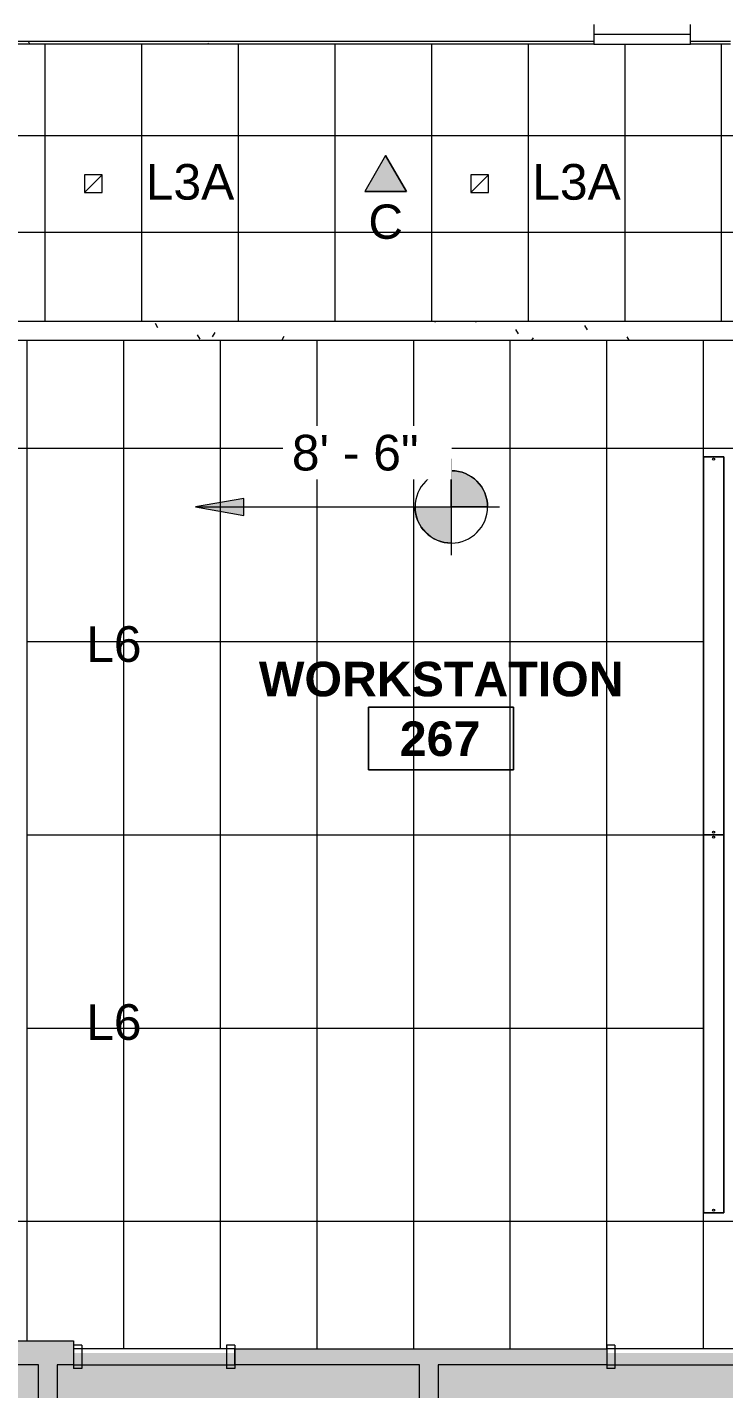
# Model space of a CAD drawing. Header units: inches. Extents: x 389 to 3083, y 11893 to 13691.
# Drawn here: x 1166.3 to 1339.3, y 12990.2 to 13328.3 of the extents above; entities that cross this region are included whole.
import ezdxf

# ---------------------------------------------------------------- set-up
doc = ezdxf.new("R2010")
doc.units = ezdxf.units.IN
doc.header["$MEASUREMENT"] = 0
for name, color, linetype, lineweight in [('X2$0$A-ANNO-NOTE', 131, 'Continuous', 9), ('X2$0$A-AREA-IDEN', 2, 'Continuous', 9), ('X2$0$A-CLNG', 13, 'Continuous', 13), ('X2$0$A-CLNG-PATT', 13, 'Continuous', 13), ('X2$0$A-DETL-GENF', 92, 'Continuous', 9), ('X2$0$A-DOOR', 31, 'Continuous', 13), ('X2$0$A-DOOR-FRAM', 31, 'Continuous', 20), ('X2$0$A-GLAZ', 151, 'Continuous', 13), ('X2$0$A-WALL', 113, 'Continuous', 13), ('X2$0$A-WALL-PATT', 111, 'Continuous', 13), ('X2$0$E-LITE-EQPM', 33, 'Continuous', 9), ('X2$0$E-LITE-EQPM-IDEN', 33, 'Continuous', 9), ('X2$0$G-ANNO-DIMS', 111, 'Continuous', 9), ('X2$0$I-WALL', 2, 'Continuous', 9)]:
    doc.layers.add(name, color=color, linetype=linetype, lineweight=lineweight)
doc.styles.add('X2$0$Arial_3', font='arial.ttf', dxfattribs={"height": 8.85179640718562})
doc.styles.add('X2$0$Swis721 Lt BT', font='swissl.ttf', dxfattribs={"height": 8.51463790446841})
doc.styles.add('X2$0$Swis721 Lt BT_B', font='', dxfattribs={"height": 8.583975346687202})
doc.styles.get('X2$0$Swis721 Lt BT_B').set_extended_font_data('Swis721 Lt BT', bold=True)
pattern_1 = [(0, (-24941.60159030255, 0), (30.72, 7.68), [1.267, -21.773, 1.267, -21.773, -122.88]), (0, (-24941.60159030255, 0), (30.72, 7.68), [-46.08, 1.267, -44.813, 1.267, -21.773, -53.76]), (0, (-24941.60159030255, 0), (30.72, 7.68), [-115.2, 1.267, -14.093, 1.267, -37.133]), (120, (-24930.08159030255, 3.84), (-22.01107510106448, 22.76430040425796), [1.267, -21.773, 1.267, -21.773, -122.88]), (120, (-24930.08159030255, 3.84), (-22.01107510106448, 22.76430040425796), [-46.07999999999998, 1.267, -44.81299999999999, 1.267, -21.773, -53.75999999999998]), (120, (-24930.08159030255, 3.84), (-22.01107510106448, 22.76430040425796), [-115.2, 1.267, -14.093, 1.267, -37.13299999999999]), (240, (-24926.24159030255, 19.2), (-8.708924898935503, -30.44430040425795), [1.267, -21.773, 1.267, -21.773, -122.88]), (240, (-24926.24159030255, 19.2), (-8.708924898935503, -30.44430040425795), [-46.08, 1.267, -44.813, 1.267, -21.773, -53.76]), (240, (-24926.24159030255, 19.2), (-8.708924898935503, -30.44430040425795), [-115.2, 1.267, -14.093, 1.267, -37.133])]

# ---------------------------------------------------------------- blocks, each defined once
blk = doc.blocks.new('X2$0$Frameless opening with glazing - 24_ x 96_-4900874-FIRST FLOOR')
at = {"layer": 'X2$0$A-GLAZ'}
blk.add_line((-13.5000000000001, 0.06250000000124077), (10.49999999999988, 0.06250000000124077), dxfattribs=at)
blk = doc.blocks.new('X2$0$Single Flush - OTJ_SOLIDFLUSH_ALUM-4757540-FIRST FLOOR')
at = {"layer": 'X2$0$A-DOOR-FRAM'}
for p, q in [((-20, -2.875), (-20, 2.875)), ((-20, 2.875), (-18, 2.875)), ((-18, -2.875), (-18, 2.875)), ((18.00000399999999, -2.875), (18.00000399999999, 2.875)), ((18.00000399999999, 2.875), (20.00000399999999, 2.875)), ((20.00000399999999, -2.875), (20.00000399999999, 2.875)), ((-20, -2.875), (-18, -2.875)), ((18.00000399999999, -2.875), (20.00000399999999, -2.875))]:
    blk.add_line(p, q, dxfattribs=at)
blk = doc.blocks.new('X2$0$Lighting-Pendant-Axis-Beam6-Flush-Direct-Acrylic - Lighting-Pendant-Axis-Beam6-Flush-Direct-Acrylic  8_ LENGTH-5206772-FIRST FLOOR')
at = {"layer": 'X2$0$A-DETL-GENF'}
for p, q in [((46.9375, 2.515625), (-46.93749999999999, 2.515625)), ((-46.93749999999999, 2.515625), (-46.93749999999999, -2.515625)), ((-46.93749999999999, 2.515625), (46.9375, 2.515625)), ((-46.93749999999999, -2.515625), (-46.93749999999999, 2.515625)), ((46.9375, -2.515625), (46.9375, 2.515625)), ((46.9375, 2.515625), (46.9375, -2.515625)), ((-46.93749999999999, -2.515625), (46.9375, -2.515625)), ((46.9375, -2.515625), (-46.93749999999999, -2.515625))]:
    blk.add_line(p, q, dxfattribs=at)
for centre in [(-46.31249999999999, -5.657906845628616e-17), (46.31249999999999, -5.657906845628631e-17)]:
    blk.add_circle(centre, 0.25, dxfattribs=at)
blk = doc.blocks.new('X2$0$L-Recessed Square Downlight - 4_  black trim-5264487-FIRST FLOOR')
at = {"layer": 'X2$0$E-LITE-EQPM'}
for p, q in [((-2.187499999999749, -2.18750000000022), (-2.187499999999749, 2.187499999999678)), ((-2.187499999999749, 2.187499999999678), (2.187500000000309, 2.187499999999678)), ((-2.187499999999749, 2.187499999999678), (2.187500000000309, -2.18750000000022)), ((2.187500000000309, 2.187499999999678), (2.187500000000309, -2.18750000000022)), ((2.187500000000309, -2.18750000000022), (-2.187499999999748, -2.18750000000022))]:
    blk.add_line(p, q, dxfattribs=at)
blk = doc.blocks.new('X2$0$Room Tag - Room Name and Number-3379422-FIRST FLOOR')
at = {"layer": 'X2$0$A-AREA-IDEN'}
for p, q in [((-0.1880646717928032, -0.1635729993857746), (-0.1880646717928032, -0.001823739990654245)), ((-0.1880646717928032, -0.001823739990654244), (0.1869353282071967, -0.001823739990654244)), ((0.1869353282071967, -0.001823739990655456), (-0.1880646717928029, -0.001823739990654244)), ((-0.1880646717928029, -0.001823739990654251), (-0.1880646717928032, -0.1635729993857734)), ((0.1869353282071967, -0.001823739990654244), (0.1869353282071967, -0.1635729993857746)), ((0.1869353282071964, -0.1635729993857746), (0.1869353282071967, -0.001823739990655458)), ((0.1869353282071967, -0.1635729993857746), (-0.1880646717928032, -0.1635729993857746)), ((-0.1880646717928032, -0.1635729993857734), (0.1869353282071964, -0.1635729993857746))]:
    blk.add_line(p, q, dxfattribs=at)
blk = doc.blocks.new('X2$0$Spot Elevations - Spot Elevation - Target Filled-49714-FIRST FLOOR')
at = {"layer": 'X2$0$G-ANNO-DIMS'}
h = blk.add_hatch(color=256, dxfattribs=at)
edge = h.paths.add_edge_path(flags=0)
edge.add_line((1.249000902703301e-16, 0), (-0.09374999999999985, 0))
edge.add_arc((4.891920202254595e-16, -2.60208521396521e-16), 0.09375000000000024, 90.00000000000063, 180.0000000000003, ccw=False)
edge.add_line((1.249000902703301e-16, 0.09375000000000007), (1.249000902703301e-16, 0))
h = blk.add_hatch(color=256, dxfattribs=at)
edge = h.paths.add_edge_path(flags=0)
edge.add_line((1.249000902703301e-16, 0), (0.09375000000000029, 0))
edge.add_arc((2.289834988289385e-16, 6.245004513516504e-17), 0.09374999999999996, 269.99999999999955, 359.99999999999966, ccw=False)
edge.add_line((1.249000902703301e-16, -0.09375), (1.249000902703301e-16, 0))
for p, q in [((-2.706168622523819e-16, 0.1243846875261664), (-2.706168622523819e-16, -0.125)), ((1.249000902703301e-16, 0), (1.249000902703301e-16, 0.09375000000000007)), ((0.1250000000000001, 7.067913962433002e-16), (-0.1249999999999998, 7.067913962433002e-16)), ((-0.09374999999999985, 0), (1.249000902703301e-16, 0)), ((1.249000902703301e-16, 0), (1.249000902703301e-16, -0.09375)), ((0.09375000000000029, 0), (1.249000902703301e-16, 0))]:
    blk.add_line(p, q, dxfattribs=at)
blk.add_circle((1.249000902703301e-16, 0), 0.09375000000000006, dxfattribs=at)
for centre, radius, start, end in [((4.891920202254595e-16, -2.60208521396521e-16), 0.09375000000000024, 90.0000000000002, 179.9999999999999), ((2.289834988289385e-16, 6.245004513516504e-17), 0.09374999999999996, 269.9999999999992, 359.9999999999993)]:
    blk.add_arc(centre, radius, start, end, dxfattribs=at)

msp = doc.modelspace()

# ---------------------------------------------------------------- hatches: boundary and pattern name
at = {"layer": 'X2$0$A-ANNO-NOTE'}
msp.add_hatch(color=256, dxfattribs=at).paths.add_polyline_path([(1250.170675132729, 13287.53014305444), (1255.316190260695, 13296.46907782144), (1260.484777287707, 13287.54346362157)], flags=0)
at = {"layer": 'X2$0$A-CLNG-PATT'}
h = msp.add_hatch(dxfattribs=at)
h.set_pattern_fill('FP2_1', color=256, style=0, pattern_type=2)
h.set_pattern_definition(pattern_1)
h.paths.add_polyline_path([(1366.973909081345, 13250.60563648422), (1401.751967700773, 13250.60563648422), (1401.751967700773, 13255.29313648422), (1102.495639010674, 13255.29313648422), (1102.495639010674, 13250.60563648422), (1362.973909081356, 13250.60563648422)], flags=0)
at = {"layer": 'X2$0$A-DETL-GENF'}
h = msp.add_hatch(color=256, dxfattribs=at)
h.paths.add_polyline_path([(2304.997889010756, 12643.66863648421), (2344.997889010752, 12643.66863648421), (2344.997889010752, 12644.85613648421), (2346.685389010752, 12644.85613648421), (2346.685389010752, 12862.26238648461), (2256.939264010762, 12862.26238648461), (2256.939264010762, 12644.85613648421), (2304.997889010756, 12644.85613648421)], flags=0)
h.paths.add_polyline_path([(2038.718389010766, 12643.66863648421), (2108.718389010752, 12643.66863648421), (2108.718389010752, 12659.84138648421), (2148.318139010767, 12659.84138648421), (2148.318139010767, 12683.40751148421), (2151.818139010767, 12683.40751148421), (2151.818139010767, 12644.85613648421), (2252.314264010765, 12644.85613648421), (2252.314264010769, 12726.41313648421), (2248.314514010759, 12726.41313648421), (2248.314514010759, 12733.41313648421), (2252.314264010769, 12733.41313648421), (2252.314264010769, 12916.76076148421), (2312.115631574285, 12916.76076148421), (2312.115631574285, 12996.10838648464), (2132.319139010771, 12996.10838648464), (2132.319139010771, 12862.86638648421), (2192.31676401076, 12862.86638648421), (2192.31676401076, 12859.36638648421), (2156.318139010757, 12859.36638648421), (2156.318139010757, 12733.40751148421), (2203.316264010769, 12733.40751148421), (2203.316264010769, 12726.40751148422), (2151.818139010767, 12726.40751148422), (2151.818139010767, 12723.40751148422), (2148.318139010767, 12723.40751148422), (2148.318139010767, 12757.38826148421), (2146.820139010764, 12757.38826148421), (2146.820139010764, 12760.88826148421), (2148.318139010767, 12760.88826148421), (2148.318139010767, 12859.36638648421), (2106.320139010757, 12859.36638648421), (2106.320139010757, 12814.87713648421), (2102.820139010753, 12814.87713648421), (2102.820139010753, 12859.36638648421), (2050.084014010768, 12859.36638648421), (2050.084514010774, 12771.37713648421), (2102.820139010761, 12771.37713648421), (2102.820139010761, 12774.87713648421), (2106.320139010757, 12774.87713648421), (2106.320139010757, 12760.88826148421), (2106.820139010757, 12760.88826148421), (2106.820139010757, 12757.38826148421), (2038.718389010766, 12757.36351148421), (2038.718389010766, 12734.56538648422), (2035.218389010763, 12734.56538648422), (2035.218389010763, 12757.36351148421), (2034.58451401077, 12757.38826148421), (2034.58451401077, 12784.36351148421), (2030.072514010757, 12784.36351148421), (2030.072514010757, 12788.36351148421), (2046.584014010768, 12788.36351148421), (2046.584014010768, 12862.86638648421), (2108.320014010758, 12862.86638648421), (2108.320014010758, 12996.10838648464), (1958.826014010756, 12996.10838648464), (1958.826014010756, 12815.84151148421), (1953.826764010773, 12815.84151148421), (1953.826764010773, 12788.36351148421), (1990.072514010761, 12788.36351148421), (1990.072514010761, 12784.36351148421), (1953.826764010773, 12784.36351148421), (1953.826764010773, 12765.13213648421), (1941.826764010762, 12765.13213648421), (1941.826764010762, 12692.31538648422), (2035.218389010763, 12692.31538648422), (2035.218389010763, 12694.56538648421), (2038.718389010766, 12694.56538648421), (2038.718389010766, 12645.98113648421)], flags=0)
h.paths.add_polyline_path([(2110.718389010763, 12643.66863648421), (2148.318139010767, 12643.66863648421), (2148.318139010767, 12657.84138648421), (2110.718389010763, 12657.84138648421), (2110.718389010763, 12644.85613648421)], flags=0)
h.paths.add_polyline_path([(2351.690446122237, 12644.85613648421), (2354.352394711648, 12644.85613648421), (2354.352394711648, 12862.26238648461), (2351.310389010756, 12862.26238648461), (2351.310389010756, 12644.85613648421)], flags=0)
h.paths.add_polyline_path([(2358.977394711652, 12644.85613648421), (2364.949075733562, 12644.85613648421), (2364.949075733562, 12862.26238648461), (2358.977394711652, 12862.26238648461), (2358.977394711652, 12676.50770592319)], flags=0)
h.paths.add_polyline_path([(1869.231797426681, 12645.98113648421), (1938.326764010762, 12645.98113648421), (1938.326764010762, 12765.13213648421), (1838.751967700737, 12765.13213648421), (1838.751967700737, 12732.41863648421), (1833.75196770074, 12732.41863648421), (1833.75196770074, 12690.91863648422), (1838.751967700737, 12690.91863648422), (1838.751967700744, 12645.98113648421), (1853.084367943033, 12645.98113648421)], flags=0)
h.paths.add_polyline_path([(1941.826764010762, 12645.98113648421), (2035.218389010763, 12645.98113648421), (2035.218389010763, 12656.84088648421), (1941.826764010762, 12656.84088648421), (1941.826764010762, 12646.14370272185)], flags=0)
h.paths.add_polyline_path([(2035.218389010763, 12660.34088648421), (2035.218389010763, 12688.81538648422), (1941.826764010762, 12688.81538648422), (1941.826764010762, 12660.34088648421), (2004.046446122236, 12660.34088648421)], flags=0)
h.paths.add_polyline_path([(2094.83451401077, 12762.38826148421), (2094.83451401077, 12766.37713648421), (2050.084514010774, 12766.37713648421), (2050.084514010774, 12762.38826148421), (2090.957446122236, 12762.38826148421)], flags=0)
h.paths.add_polyline_path([(1156.864974097312, 12767.10838648462), (1169.10726401077, 12767.10838648462), (1169.10726401077, 12996.10838648462), (1153.751967700729, 12996.10838648462), (1153.751967700729, 12767.10838648462)], flags=0)
h.paths.add_polyline_path([(1260.35363901078, 12767.10838648462), (1263.728639010777, 12767.10838648462), (1263.728639010777, 12996.10838648461), (1217.822389010773, 12996.10838648461), (1217.822389010773, 12999.10838648462), (1177.822389010777, 12999.10838648462), (1177.822389010777, 12996.10838648462), (1173.73226401077, 12996.10838648462), (1173.751967700729, 12767.10838648462), (1260.056765530677, 12767.10838648462)], flags=0)
h.paths.add_polyline_path([(1395.66944612224, 12767.10838648462), (1498.219264010771, 12767.10838648462), (1498.219264010771, 12789.08701148421), (1560.466389010773, 12789.08701148421), (1560.466389010773, 12843.66188648421), (1521.088889010767, 12843.66188648421), (1521.088889010767, 12913.61226148421), (1560.466389010773, 12913.61226148421), (1560.466389010773, 12971.12238648421), (1497.719139010773, 12971.12238648421), (1497.719139010773, 12990.10838648461), (1432.704565512831, 12990.10838648461), (1432.704565512831, 12915.82568639083), (1371.251967700726, 12915.82568639083), (1371.251967700726, 12767.10838648462), (1394.416139010777, 12767.10838648462)], flags=0)
h.paths.add_polyline_path([(1301.730552651665, 12767.10838648462), (1367.251967700729, 12767.10838648462), (1367.251967700729, 12813.56101148421), (1291.541139010777, 12813.56101148421), (1291.541139010777, 12767.10838648462), (1299.980552651668, 12767.10838648462)], flags=0)
h.paths.add_polyline_path([(1520.197889010364, 12767.10838648462), (1560.466389010773, 12767.10838648462), (1560.466389010773, 12785.08701148421), (1502.219264010768, 12785.08701148421), (1502.219264010768, 12767.10838648462)], flags=0)
h.paths.add_polyline_path([(1288.04113901078, 12767.10838648462), (1288.04113901078, 12813.56101148421), (1268.353639010773, 12813.56101148421), (1268.353639010773, 12767.10838648462)], flags=0)
h.paths.add_polyline_path([(1838.751967700737, 12775.13213648421), (1939.826764010773, 12775.13213648421), (1939.826764010773, 12878.22588648421), (1838.751967700737, 12878.22588648421), (1838.751967700737, 12849.03588648421), (1833.75196770074, 12849.03588648421), (1833.75196770074, 12807.53588648421), (1838.751967700737, 12807.53588648421), (1838.751967700737, 12794.48270592318)], flags=0)
h.paths.add_polyline_path([(1671.140999903815, 12776.10838648461), (1671.751967700762, 12776.10838648461), (1671.751967700773, 12808.85838648461), (1677.751967700762, 12808.85838648461), (1677.751967700762, 12850.35838648461), (1671.751967700773, 12850.35838648461), (1671.751967700773, 12878.07188648421), (1582.215889010768, 12878.07188648421), (1582.215889010768, 12776.10838648461), (1670.505100568531, 12776.10838648461)], flags=0)
h.paths.add_polyline_path([(1578.715889010771, 12776.10838648461), (1578.715889010771, 12990.10838648461), (1570.466389010777, 12990.10838648461), (1570.466389010777, 12776.10838648461)], flags=0)
h.paths.add_polyline_path([(1270.141336836288, 12817.56101148421), (1367.251967700729, 12817.56101148421), (1367.251967700729, 12937.10801148421), (1371.251967700726, 12937.10801148421), (1371.251967700726, 12921.82568639083), (1426.704565512831, 12921.82568639083), (1426.704565512831, 12990.10838648461), (1408.22276401077, 12990.10838648461), (1408.22276401077, 12980.61801148421), (1371.251967700726, 12980.61801148421), (1371.251967700726, 12977.10801148421), (1367.251967700729, 12977.10801148421), (1367.251967700729, 12996.10838648461), (1350.251967700784, 12996.10838648461), (1350.251967700784, 12999.10838648462), (1310.251967700784, 12999.10838648462), (1310.251967700784, 12996.10838648461), (1268.353639010773, 12996.10838648461), (1268.353639010773, 12817.56101148421)], flags=0)
h.paths.add_polyline_path([(1560.466389010773, 12847.66188648421), (1560.466389010773, 12909.61226148421), (1525.088889010771, 12909.61226148421), (1525.088889010771, 12847.66188648421), (1552.770319790085, 12847.66188648421)], flags=0)
h.paths.add_polyline_path([(2125.319139010771, 12862.86638648421), (2125.319139010771, 12996.10838648464), (2115.320014010758, 12996.10838648464), (2115.320014010758, 12862.86638648421)], flags=0)
h.paths.add_polyline_path([(2256.939264010762, 12866.88738648461), (2329.122014010758, 12866.88738648461), (2329.122014010758, 12996.10838648464), (2320.115631574285, 12996.10838648464), (2320.115631574285, 12912.76076148421), (2256.939264010762, 12912.76076148421), (2256.939264010762, 12885.77753788716)], flags=0)
h.paths.add_polyline_path([(1582.215889010768, 12882.07188648421), (1671.751967700773, 12882.07188648421), (1671.751967700773, 12911.35838648462), (1677.751967700762, 12911.35838648462), (1677.751967700762, 12952.85838648462), (1671.751967700766, 12952.85838648462), (1671.751967700766, 12984.10838648461), (1673.751967700766, 12984.10838648461), (1673.751967700766, 12990.10838648461), (1582.215889010768, 12990.10838648461), (1582.215889010768, 12909.73338648462)], flags=0)
h.paths.add_polyline_path([(1840.216364552281, 12882.22588648421), (1939.826764010773, 12882.22588648421), (1939.826764010773, 12986.10838648464), (1838.751967700744, 12986.10838648464), (1838.751967700744, 12957.76501148424), (1833.75196770074, 12957.76501148424), (1833.75196770074, 12916.26501148424), (1838.751967700744, 12916.26501148424), (1838.751967700737, 12882.22588648421)], flags=0)
h.paths.add_polyline_path([(1501.71913901078, 12975.12238648421), (1560.466389010773, 12975.12238648421), (1560.466389010773, 12990.10838648461), (1501.71913901078, 12990.10838648461)], flags=0)
h.paths.add_polyline_path([(1371.251967700726, 12985.61801148421), (1392.722764010774, 12985.61801148421), (1392.722764010774, 12988.60838648461), (1371.251967700726, 12988.60838648461)], flags=0)
h.paths.add_polyline_path([(1392.722764010774, 12993.60838648461), (1392.722764010774, 12999.10838648462), (1371.251967700726, 12999.10838648462), (1371.251967700726, 12993.60838648461), (1375.421233855261, 12993.60838648461)], flags=0)
at = {"layer": 'X2$0$A-WALL-PATT'}
h = msp.add_hatch(dxfattribs=at)
h.set_pattern_fill('FP2_1', color=256, style=0, pattern_type=2)
h.set_pattern_definition(pattern_1)
h.paths.add_polyline_path([(1386.789895255741, 13324.11357087861), (1391.039895255744, 13324.11357087861), (1391.039895255744, 13324.73857087861), (1381.02260899977, 13324.73857087861), (1381.02260899977, 13324.11357087861)], flags=0)
h.paths.add_polyline_path([(770.0323890107757, 13324.11357087861), (846.8261390107509, 13324.11357087861), (846.8261390107509, 13324.73857087861), (770.0323890107757, 13324.73857087861)], flags=0)
h.paths.add_polyline_path([(750.717895255737, 13324.11357087861), (766.4073890107757, 13324.11357087861), (766.4073890107757, 13324.73857087861), (750.717895255737, 13324.73857087861)], flags=0)
h.paths.add_polyline_path([(1341.022608999774, 13324.11357087861), (1341.022608999774, 13324.73857087861), (1331.022608999767, 13324.73857087861), (1331.022608999767, 13324.11357087861)], flags=0)
h.paths.add_polyline_path([(870.8261390107473, 13324.11357087861), (880.8261390107436, 13324.11357087861), (880.8261390107436, 13324.73857087861), (870.8261390107473, 13324.73857087861)], flags=0)
h.paths.add_polyline_path([(1221.847446122236, 13324.11357087861), (1307.02260899977, 13324.11357087861), (1307.02260899977, 13324.73857087861), (1161.841635252258, 13324.73857087861), (1161.841635252258, 13324.11357087861), (1170.039895255733, 13324.11357087861)], flags=0)
h.paths.add_polyline_path([(925.4511390107546, 13324.11357087861), (935.0327839454694, 13324.11357087861), (935.0327839454694, 13324.73857087861), (920.8261390107436, 13324.73857087861), (920.8261390107436, 13324.11357087861), (924.8261390107509, 13324.11357087861)], flags=0)
h.paths.add_polyline_path([(1048.530395255737, 13324.11357087861), (1087.841635252258, 13324.11357087861), (1087.841635252258, 13324.73857087861), (1009.032783945469, 13324.73857087861), (1009.032783945469, 13324.11357087861), (1048.025446122236, 13324.11357087861)], flags=0)
h.paths.add_polyline_path([(1121.841635252254, 13324.11357087861), (1121.841635252254, 13324.73857087861), (1111.841635252265, 13324.73857087861), (1111.841635252265, 13324.11357087861)], flags=0)
h.paths.add_polyline_path([(975.032783945473, 13324.11357087861), (985.0327839454621, 13324.11357087861), (985.0327839454621, 13324.73857087861), (975.0327839455058, 13324.73857087861)], flags=0)
for points in [[(1153.751967700729, 12996.10838648462), (1177.751967700726, 12996.10838648462), (1177.751967700726, 13002.10838648462), (1148.751967700726, 13002.10838648462), (1148.751967700726, 12996.10838648462)], [(1169.10726401077, 12767.10838648462), (1173.73226401077, 12767.10838648462), (1173.73226401077, 12996.10838648462), (1169.10726401077, 12996.10838648462), (1169.10726401077, 12794.48270592318)], [(1268.353639010773, 12767.10838648462), (1268.353639010773, 12996.10838648461), (1263.728639010777, 12996.10838648461), (1263.728639010777, 12767.10838648462), (1264.603639010784, 12767.10838648462)]]:
    msp.add_hatch(color=256, dxfattribs=at).paths.add_polyline_path(points, flags=0)
h = msp.add_hatch(color=256, dxfattribs=at)
h.paths.add_polyline_path([(1263.728639010777, 12996.10838648461), (1310.251967700784, 12996.10838648461), (1310.251967700784, 13000.10838648461), (1217.822389010773, 13000.10838648461), (1217.822389010773, 12996.10838648461), (1221.847446122236, 12996.10838648461)], flags=0)
h.paths.add_polyline_path([(1366.973909081345, 12996.10838648461), (1371.251967700726, 12996.10838648461), (1371.251967700726, 13000.10838648461), (1350.251967700784, 13000.10838648461), (1350.251967700784, 12996.10838648461), (1362.973909081356, 12996.10838648461)], flags=0)
h.paths.add_polyline_path([(1177.751967700726, 12996.10838648462), (1177.822389010777, 12996.10838648462), (1177.822389010777, 13000.10838648461), (1177.751967700726, 13000.10838648461)], flags=0)
at = {"layer": 'X2$0$G-ANNO-DIMS'}
msp.add_hatch(color=256, dxfattribs=at).paths.add_polyline_path([(1208.118434457036, 13209.19237328586), (1220.118434457036, 13207.07644951736), (1220.118434457036, 13211.30829705436)], flags=0)

# ---------------------------------------------------------------- linework, layer by layer
at = {"layer": 'X2$0$A-ANNO-NOTE'}
for p, q in [((1255.316190260673, 13296.46907782143), (1250.170675132707, 13287.53014305443)), ((1255.316190260666, 13296.46907782143), (1250.1706751327, 13287.53014305443)), ((1260.484777287686, 13287.54346362155), (1255.316190260673, 13296.46907782143)), ((1255.316190260666, 13296.46907782143), (1260.484777287682, 13287.54346362156)), ((1250.170675132707, 13287.53014305443), (1260.484777287686, 13287.54346362155)), ((1260.484777287682, 13287.54346362156), (1250.170675132707, 13287.53014305443))]:
    msp.add_line(p, q, dxfattribs=at)
at = {"layer": 'X2$0$A-CLNG'}
for p, q in [((966.6702640107032, 13255.2931364842), (1401.751967700744, 13255.2931364842)), ((1102.495639010653, 13250.6056364842), (1401.751967700744, 13250.6056364842))]:
    msp.add_line(p, q, dxfattribs=at)
at = {"layer": 'X2$0$A-CLNG-PATT'}
for p, q in [((1170.70540969745, 13324.11357087861), (1170.70540969745, 13255.29313648422)), ((1194.70540969745, 13324.11357087861), (1194.70540969745, 13255.29313648422)), ((1218.70540969745, 13324.11357087861), (1218.70540969745, 13255.29313648422)), ((1242.70540969745, 13324.11357087861), (1242.70540969745, 13255.29313648422)), ((1266.70540969745, 13324.11357087861), (1266.70540969745, 13255.29313648422)), ((1290.70540969745, 13324.11357087861), (1290.70540969745, 13255.29313648422)), ((1314.70540969745, 13324.11357087861), (1314.70540969745, 13255.29313648422)), ((1338.70540969745, 13324.11357087861), (1338.70540969745, 13255.29313648422)), ((770.6573890107793, 13301.429), (1530.455639010765, 13301.429)), ((770.6573890107793, 13277.429), (1530.455639010765, 13277.429)), ((1166.291409697445, 13002.10838648462), (1166.291409697445, 13250.60563648422)), ((1190.291409697445, 13000.10854892062), (1190.291409697445, 13250.60563648422)), ((1214.291409697445, 13000.10885981679), (1214.291409697445, 13250.60563648422)), ((1238.291409697445, 13000.10917071295), (1238.291409697445, 13250.60563648422)), ((1262.291409697445, 13000.10948160911), (1262.291409697445, 13250.60563648422)), ((1286.291409697445, 13000.10979250527), (1286.291409697445, 13250.60563648422)), ((1310.291409697445, 13000.11010340143), (1310.291409697445, 13250.60563648422)), ((1334.291409697445, 13221.6550114844), (1334.291409697445, 13250.60563648422)), ((1102.495639010674, 13223.78), (1401.751967700773, 13223.78)), ((1166.290922794386, 13175.78), (1334.290922794375, 13175.78)), ((1166.290922794386, 13127.78), (1334.290922794375, 13127.78)), ((1166.290922794386, 13079.78), (1334.290922794375, 13079.78)), ((1102.495639010674, 13031.78), (1401.751967700773, 13031.78)), ((1334.291409697445, 13000.1104142976), (1334.291409697445, 13033.9050114844))]:
    msp.add_line(p, q, dxfattribs=at)
at = {"layer": 'X2$0$A-WALL'}
for p, q in [((1307.022608999745, 13324.73857087859), (1161.841635252236, 13324.73857087859)), ((1341.022608999745, 13324.73857087859), (1331.022608999745, 13324.73857087859)), ((1148.751967700704, 13002.1083864846), (1177.751967700704, 13002.1083864846)), ((1177.751967700704, 13002.1083864846), (1177.751967700704, 13000.1083864846)), ((1177.751967700704, 13000.1083864846), (1177.822389010755, 13000.1083864846)), ((1177.822389010755, 13000.1083864846), (1177.822389010755, 12996.1083864846)), ((1217.822389010751, 13000.1083864846), (1177.822389010755, 13000.1083864846)), ((1217.822389010751, 13000.1083864846), (1310.251967700755, 13000.1083864846)), ((1217.822389010751, 12996.1083864846), (1217.822389010751, 13000.1083864846)), ((1310.251967700755, 13000.1083864846), (1310.251967700755, 12996.1083864846)), ((1350.251967700759, 13000.1083864846), (1310.251967700755, 13000.1083864846)), ((1169.107264010749, 12996.1083864846), (1153.751967700704, 12996.1083864846)), ((1169.107264010749, 12767.1083864846), (1169.107264010749, 12996.1083864846)), ((1173.732264010749, 12996.1083864846), (1173.732264010749, 12767.1083864846)), ((1177.822389010755, 12996.1083864846), (1173.732264010749, 12996.1083864846)), ((1177.822389010755, 12996.1083864846), (1217.822389010751, 12996.1083864846)), ((1263.728639010755, 12996.1083864846), (1217.822389010751, 12996.1083864846)), ((1263.728639010755, 12767.10838648461), (1263.728639010755, 12996.1083864846)), ((1310.251967700755, 12996.1083864846), (1268.353639010751, 12996.1083864846)), ((1268.353639010751, 12996.1083864846), (1268.353639010751, 12817.5610114842)), ((1310.251967700755, 12996.1083864846), (1350.251967700759, 12996.1083864846))]:
    msp.add_line(p, q, dxfattribs=at)
at = {"layer": 'X2$0$G-ANNO-DIMS'}
for p, q in [((1220.118434457036, 13211.30829705436), (1208.118434457036, 13209.19237328586)), ((1220.118434457036, 13207.07644951736), (1220.118434457036, 13211.30829705436)), ((1208.118434457036, 13209.19237328586), (1220.118434457036, 13207.07644951736)), ((1208.118434457036, 13209.19237328586), (1271.104495863194, 13209.19237328586)), ((1271.104495863194, 13209.19237328586), (1271.642838268377, 13209.19237328586))]:
    msp.add_line(p, q, dxfattribs=at)
at = {"layer": 'X2$0$I-WALL'}
for p, q in [((1307.022608999745, 13328.98857087859), (1307.022608999745, 13324.11357087859)), ((1331.022608999745, 13324.11357087859), (1331.022608999745, 13328.98857087859)), ((1307.022608999745, 13324.11357087859), (1161.841635252236, 13324.1135708786)), ((1307.022608999745, 13324.11357087859), (1331.022608999745, 13324.11357087859)), ((1341.022608999745, 13324.11357087859), (1331.022608999745, 13324.11357087859))]:
    msp.add_line(p, q, dxfattribs=at)

# ---------------------------------------------------------------- block references
at = {"layer": 'X2$0$A-AREA-IDEN', "xscale": 95.99999999999994, "yscale": 95.99999999999994, "zscale": 95.99999999999994}
msp.add_blockref('X2$0$Room Tag - Room Name and Number-3379422-FIRST FLOOR', (1269.120005969406, 13159.60108981685), dxfattribs=at)
at = {"layer": 'X2$0$A-DOOR', "rotation": 180}
for p in [(1197.822389010755, 12998.1083864846), (1330.251967700755, 12998.1083864846)]:
    msp.add_blockref('X2$0$Single Flush - OTJ_SOLIDFLUSH_ALUM-4757540-FIRST FLOOR', p, dxfattribs=at)
at = {"layer": 'X2$0$A-GLAZ', "rotation": 180}
msp.add_blockref('X2$0$Frameless opening with glazing - 24_ x 96_-4900874-FIRST FLOOR', (1317.522608999745, 13326.55107087859), dxfattribs=at)
at = {"layer": 'X2$0$E-LITE-EQPM', "extrusion": (0, 0, -1), "rotation": 180}
for p in [(-1182.705050386034, 13289.49322868158), (-1278.705050386034, 13289.49322868158)]:
    msp.add_blockref('X2$0$L-Recessed Square Downlight - 4_  black trim-5264487-FIRST FLOOR', p, dxfattribs=at)
at = {"layer": 'X2$0$E-LITE-EQPM', "rotation": 269.9999999999766}
for p in [(1336.806547794367, 13174.71751148439), (1336.806547794327, 13080.84251148439)]:
    msp.add_blockref('X2$0$Lighting-Pendant-Axis-Beam6-Flush-Direct-Acrylic - Lighting-Pendant-Axis-Beam6-Flush-Direct-Acrylic  8_ LENGTH-5206772-FIRST FLOOR', p, dxfattribs=at)
at = {"layer": 'X2$0$G-ANNO-DIMS', "extrusion": (0, 0, -1), "xscale": 95.99999999999994, "yscale": 95.99999999999994, "zscale": 95.99999999999994}
msp.add_blockref('X2$0$Spot Elevations - Spot Elevation - Target Filled-49714-FIRST FLOOR', (-1271.642838268359, 13209.19237328585), dxfattribs=at)

# ---------------------------------------------------------------- texts
at = {"layer": 'X2$0$A-ANNO-NOTE', "insert": (1255.332282107458, 13284.28889268884), "char_height": 8.51463790446841, "width": 9.935999999999995, "attachment_point": 2, "rotation": 0.07399692588365266, "line_spacing_factor": 1.006669768884752, "style": 'X2$0$Swis721 Lt BT'}
msp.add_mtext('C', dxfattribs=at)
at = {"layer": 'X2$0$A-AREA-IDEN', "char_height": 8.583975346687202, "attachment_point": 2, "line_spacing_factor": 0.9985383491037771, "style": 'X2$0$Swis721 Lt BT_B'}
for s, insert, width in [('WORKSTATION', (1269.130713635757, 13170.7393190137), 99.14399999999988), ('267', (1268.844682046922, 13155.91251952633), 23.00399999999998)]:
    msp.add_mtext(s, dxfattribs=dict(at, insert=insert, width=width))
at = {"layer": 'X2$0$E-LITE-EQPM-IDEN', "char_height": 8.85179640718562, "attachment_point": 2, "line_spacing_factor": 0.9385317878468563, "style": 'X2$0$Arial_3'}
for s, insert, width in [('L3A', (1206.737240068338, 13294.34347904149), 26.24399999999997), ('L3A', (1302.737240068338, 13294.34347904149), 26.24399999999997), ('L6', (1187.807487476643, 13179.56776184434), 16.41599999999998), ('L6', (1187.807487476603, 13085.69276184434), 16.41599999999998)]:
    msp.add_mtext(s, dxfattribs=dict(at, insert=insert, width=width))

# ---------------------------------------------------------------- next in the draw order: texts
at = {"layer": 'X2$0$G-ANNO-DIMS', "insert": (1232.027838268375, 13227.0903235392), "char_height": 8.85179640718563, "width": 37.476, "attachment_point": 1, "line_spacing_factor": 0.9385317878468562, "style": 'X2$0$Arial_3', "bg_fill": 3, "box_fill_scale": 1.25, "bg_fill_color": 0, "bg_fill_transparency": 0}
msp.add_mtext('8\' - 6"', dxfattribs=at)

doc.saveas('drawing.dxf')
